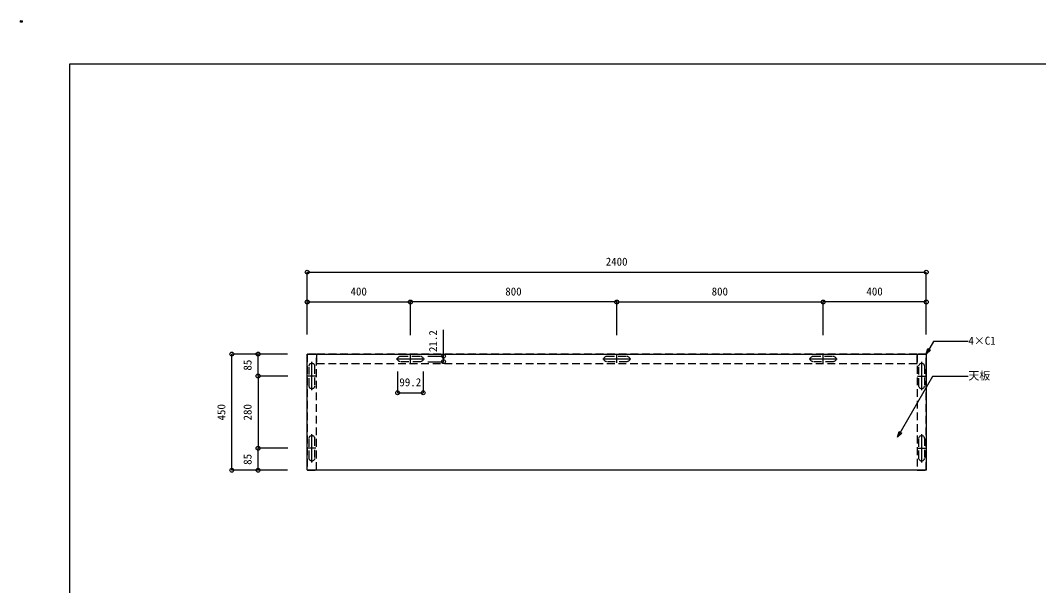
# Model space of a CAD drawing. Units: millimetres, scale not verified. Extents: x -3154 to 3154, y -2231 to 2231.
# Drawn here: x -3154 to 794, y 42 to 2231 of the extents above; entities that cross this region are included whole.
import ezdxf
from ezdxf.enums import TextEntityAlignment as Align

# ---------------------------------------------------------------- set-up
doc = ezdxf.new("R2010")
doc.units = ezdxf.units.MM
doc.header["$LTSCALE"] = 15
doc.header["$PDMODE"] = 32
doc.header["$PDSIZE"] = 7.5
doc.linetypes.add('DASHED2', pattern=[3, 2, -1])
for name, color, linetype in [('0-0', 7, 'Continuous'), ('1-0', 7, 'DASHED2'), ('2-0', 4, 'Continuous'), ('3-0', 7, 'Continuous')]:
    doc.layers.add(name, color=color, linetype=linetype)
doc.styles.add('ＭＳ ゴシック', font='')
doc.styles.get('ＭＳ ゴシック').set_extended_font_data('MS Gothic')

msp = doc.modelspace()

# ---------------------------------------------------------------- linework, layer by layer
at = {"layer": '0-0', "color": 2}
for p, q in [((-2962.5, -2062.5), (-2962.5, 2062.5)), ((-2962.5, 2062.5), (2962.5, 2062.5))]:
    msp.add_line(p, q, dxfattribs=at)
at = {"layer": '0-0'}
msp.add_point((-3150, 2227.5), dxfattribs=at)
at = {"layer": '1-0', "color": 3, "linetype": 'Continuous'}
for p, q in [((-2023.61, 799.27), (-2023.61, 908.47)), ((-1696.21, 919.87), (-1587.01, 919.87)), ((-1641.61, 904.27), (-1641.61, 935.47)), ((-896.21, 919.87), (-787.01, 919.87)), ((-841.61, 904.27), (-841.61, 935.47)), ((-96.21, 919.87), (12.99, 919.87)), ((-41.61, 904.27), (-41.61, 935.47)), ((340.39, 908.47), (340.39, 799.27)), ((-2008.01, 853.87), (-2039.21, 853.87)), ((324.79, 853.87), (355.99, 853.87)), ((-2023.61, 519.27), (-2023.61, 628.47)), ((340.39, 628.47), (340.39, 519.27)), ((-2008.01, 573.87), (-2039.21, 573.87)), ((324.79, 573.87), (355.99, 573.87))]:
    msp.add_line(p, q, dxfattribs=at)
at = {"layer": '1-0'}
for p, q in [((-1680.61, 930.47), (-1602.61, 930.47)), ((-1602.61, 909.27), (-1680.61, 909.27)), ((-880.61, 930.47), (-802.61, 930.47)), ((-802.61, 909.27), (-880.61, 909.27)), ((-80.61, 930.47), (-2.61, 930.47)), ((-2.61, 909.27), (-80.61, 909.27)), ((-2034.21, 814.87), (-2034.21, 892.87)), ((-2013.01, 892.87), (-2013.01, 814.87)), ((329.79, 814.87), (329.79, 892.87)), ((350.99, 892.87), (350.99, 814.87)), ((-2034.21, 534.87), (-2034.21, 612.87)), ((-2013.01, 612.87), (-2013.01, 534.87)), ((329.79, 534.87), (329.79, 612.87)), ((350.99, 612.87), (350.99, 534.87))]:
    msp.add_line(p, q, dxfattribs=at)
at = {"layer": '1-0', "linetype": 'Continuous'}
for points in [[(-2040.61, 938.87), (-2041.61, 937.87), (-2040.61, 938.87)], [(-2040.61, 938.87), (357.39, 938.87), (358.39, 937.87), (358.39, 489.87), (357.39, 488.87), (-2040.61, 488.87), (-2041.61, 489.87), (-2041.61, 937.87)], [(-1680.61, 909.27), (-1682.68, 909.48), (-1684.66, 910.08), (-1686.5, 911.06), (-1688.1, 912.38), (-1689.42, 913.98), (-1690.4, 915.82), (-1691, 917.8), (-1691, 921.94), (-1690.4, 923.93), (-1689.42, 925.76), (-1688.1, 927.37), (-1686.5, 928.69), (-1684.66, 929.67), (-1682.68, 930.27), (-1680.61, 930.47)], [(-1602.61, 930.47), (-1600.54, 930.27), (-1598.55, 929.67), (-1596.72, 928.69), (-1595.11, 927.37), (-1593.79, 925.76), (-1592.81, 923.93), (-1592.21, 921.94), (-1592.21, 917.8), (-1592.81, 915.82), (-1593.79, 913.98), (-1595.11, 912.38), (-1596.72, 911.06), (-1598.55, 910.08), (-1600.54, 909.48), (-1602.61, 909.27)], [(-880.61, 909.27), (-882.68, 909.48), (-884.66, 910.08), (-886.5, 911.06), (-888.1, 912.38), (-889.42, 913.98), (-890.4, 915.82), (-891, 917.8), (-891, 921.94), (-890.4, 923.93), (-889.42, 925.76), (-888.1, 927.37), (-886.5, 928.69), (-884.66, 929.67), (-882.68, 930.27), (-880.61, 930.47)], [(-802.61, 930.47), (-800.54, 930.27), (-798.55, 929.67), (-796.72, 928.69), (-795.11, 927.37), (-793.79, 925.76), (-792.81, 923.93), (-792.21, 921.94), (-792.21, 917.8), (-792.81, 915.82), (-793.79, 913.98), (-795.11, 912.38), (-796.72, 911.06), (-798.55, 910.08), (-800.54, 909.48), (-802.61, 909.27)], [(-80.61, 909.27), (-82.68, 909.48), (-84.66, 910.08), (-86.5, 911.06), (-88.1, 912.38), (-89.42, 913.98), (-90.4, 915.82), (-91, 917.8), (-91, 921.94), (-90.4, 923.93), (-89.42, 925.76), (-88.1, 927.37), (-86.5, 928.69), (-84.66, 929.67), (-82.68, 930.27), (-80.61, 930.47)], [(-2.61, 930.47), (-0.54, 930.27), (1.45, 929.67), (3.28, 928.69), (4.89, 927.37), (6.21, 925.76), (7.19, 923.93), (7.79, 921.94), (7.79, 917.8), (7.19, 915.82), (6.21, 913.98), (4.89, 912.38), (3.28, 911.06), (1.45, 910.08), (-0.54, 909.48), (-2.61, 909.27)], [(-2034.21, 892.87), (-2034, 894.94), (-2033.4, 896.93), (-2032.42, 898.76), (-2031.1, 900.37), (-2029.5, 901.69), (-2027.66, 902.67), (-2025.68, 903.27), (-2021.54, 903.27), (-2019.55, 902.67), (-2017.72, 901.69), (-2016.11, 900.37), (-2014.79, 898.76), (-2013.81, 896.93), (-2013.21, 894.94), (-2013.01, 892.87)], [(329.79, 892.87), (330, 894.94), (330.6, 896.93), (331.58, 898.76), (332.9, 900.37), (334.5, 901.69), (336.34, 902.67), (338.32, 903.27), (342.46, 903.27), (344.45, 902.67), (346.28, 901.69), (347.89, 900.37), (349.21, 898.76), (350.19, 896.93), (350.79, 894.94), (350.99, 892.87)], [(-2013.01, 814.87), (-2013.21, 812.8), (-2013.81, 810.82), (-2014.79, 808.98), (-2016.11, 807.38), (-2017.72, 806.06), (-2019.55, 805.08), (-2021.54, 804.48), (-2025.68, 804.48), (-2027.66, 805.08), (-2029.5, 806.06), (-2031.1, 807.38), (-2032.42, 808.98), (-2033.4, 810.82), (-2034, 812.8), (-2034.21, 814.87)], [(350.99, 814.87), (350.79, 812.8), (350.19, 810.82), (349.21, 808.98), (347.89, 807.38), (346.28, 806.06), (344.45, 805.08), (342.46, 804.48), (338.32, 804.48), (336.34, 805.08), (334.5, 806.06), (332.9, 807.38), (331.58, 808.98), (330.6, 810.82), (330, 812.8), (329.79, 814.87)], [(-2034.21, 612.87), (-2034, 614.94), (-2033.4, 616.93), (-2032.42, 618.76), (-2031.1, 620.37), (-2029.5, 621.69), (-2027.66, 622.67), (-2025.68, 623.27), (-2021.54, 623.27), (-2019.55, 622.67), (-2017.72, 621.69), (-2016.11, 620.37), (-2014.79, 618.76), (-2013.81, 616.93), (-2013.21, 614.94), (-2013.01, 612.87)], [(329.79, 612.87), (330, 614.94), (330.6, 616.93), (331.58, 618.76), (332.9, 620.37), (334.5, 621.69), (336.34, 622.67), (338.32, 623.27), (342.46, 623.27), (344.45, 622.67), (346.28, 621.69), (347.89, 620.37), (349.21, 618.76), (350.19, 616.93), (350.79, 614.94), (350.99, 612.87)], [(-2013.01, 534.87), (-2013.21, 532.8), (-2013.81, 530.82), (-2014.79, 528.98), (-2016.11, 527.38), (-2017.72, 526.06), (-2019.55, 525.08), (-2021.54, 524.48), (-2025.68, 524.48), (-2027.66, 525.08), (-2029.5, 526.06), (-2031.1, 527.38), (-2032.42, 528.98), (-2033.4, 530.82), (-2034, 532.8), (-2034.21, 534.87)], [(350.99, 534.87), (350.79, 532.8), (350.19, 530.82), (349.21, 528.98), (347.89, 527.38), (346.28, 526.06), (344.45, 525.08), (342.46, 524.48), (338.32, 524.48), (336.34, 525.08), (334.5, 526.06), (332.9, 527.38), (331.58, 528.98), (330.6, 530.82), (330, 532.8), (329.79, 534.87)]]:
    msp.add_lwpolyline(points, dxfattribs=at)
at = {"layer": '1-0'}
for points in [[(-2041.61, 489.87), (-2040.61, 488.87), (-2006.61, 488.87), (-2005.61, 489.87), (-2005.61, 937.87), (-2006.61, 938.87), (-2040.61, 938.87), (-2041.61, 937.87)], [(-2004.61, 937.87), (-2005.61, 936.87), (-2005.61, 902.87), (-2004.61, 901.87), (321.39, 901.87), (322.39, 902.87), (322.39, 936.87), (321.39, 937.87)], [(322.39, 489.87), (323.39, 488.87), (357.39, 488.87), (358.39, 489.87), (358.39, 937.87), (357.39, 938.87), (323.39, 938.87), (322.39, 937.87)]]:
    msp.add_lwpolyline(points, close=True, dxfattribs=at)
at = {"layer": '2-0'}
for p, q in [((-2041.61, 1015.07), (-2041.61, 1256.1)), ((-2041.61, 1256.1), (358.39, 1256.1)), ((358.39, 1015.07), (358.39, 1256.1)), ((-2041.61, 1015.07), (-2041.61, 1140.5)), ((-2041.61, 1140.5), (-1641.61, 1140.5)), ((-1641.61, 1012.67), (-1641.61, 1140.5)), ((-1641.61, 1012.67), (-1641.61, 1140.5)), ((-841.61, 1140.5), (-1641.61, 1140.5)), ((-841.61, 1012.67), (-841.61, 1140.5)), ((-841.61, 1012.67), (-841.61, 1140.5)), ((-841.61, 1140.5), (-41.61, 1140.5)), ((-41.61, 1012.67), (-41.61, 1140.5)), ((358.39, 1140.5), (-41.61, 1140.5)), ((-41.61, 1012.67), (-41.61, 1140.5)), ((358.39, 1015.07), (358.39, 1140.5)), ((-1513.35, 909.27), (-1513.35, 1032.26)), ((-2117.8, 938.87), (-2333.95, 938.87)), ((-2333.95, 488.87), (-2333.95, 938.87)), ((-2117.8, 938.87), (-2232.34, 938.87)), ((-2232.34, 853.87), (-2232.34, 938.87)), ((-1573.84, 930.47), (-1513.35, 930.47)), ((-1573.84, 909.27), (-1513.35, 909.27)), ((-1513.35, 909.27), (-1513.35, 930.47)), ((-1691.21, 871.03), (-1691.21, 788.93)), ((-1592.01, 871.03), (-1592.01, 788.93)), ((-2116.4, 853.87), (-2232.34, 853.87)), ((-2232.34, 853.87), (-2232.34, 573.87)), ((-2116.4, 853.87), (-2232.34, 853.87)), ((-1691.21, 788.93), (-1592.01, 788.93)), ((-2116.4, 573.87), (-2232.34, 573.87)), ((-2232.34, 488.87), (-2232.34, 573.87)), ((-2116.4, 573.87), (-2232.34, 573.87)), ((-2117.8, 488.87), (-2333.95, 488.87)), ((-2117.8, 488.87), (-2232.34, 488.87))]:
    msp.add_line(p, q, dxfattribs=at)
for centre in [(-2041.61, 1256.1), (358.39, 1256.1), (-2041.61, 1140.5), (-1641.61, 1140.5), (-1641.61, 1140.5), (-841.61, 1140.5), (-841.61, 1140.5), (-41.61, 1140.5), (-41.61, 1140.5), (358.39, 1140.5), (-2333.95, 938.87), (-2232.34, 938.87), (-1513.35, 930.47), (-1513.35, 909.27), (-2232.34, 853.87), (-2232.34, 853.87), (-1691.21, 788.93), (-1592.01, 788.93), (-2232.34, 573.87), (-2232.34, 573.87), (-2333.95, 488.87), (-2232.34, 488.87)]:
    msp.add_circle(centre, 7.5, dxfattribs=at)
at = {"layer": '3-0', "color": 3}
for points in [[(520.5, 986.9), (386.7, 986.9), (358.39, 937.87)], [(520.5, 851.48), (383.09, 851.48), (247.39, 616.43)]]:
    msp.add_lwpolyline(points, dxfattribs=at)
for points in [[(374.87, 954.35), (358.39, 937.87), (364.42, 960.38)], [(263.86, 632.91), (247.39, 616.43), (253.42, 638.95)]]:
    msp.add_lwpolyline(points, close=True, dxfattribs=at)

# ---------------------------------------------------------------- texts
at = {"layer": '2-0', "style": 'ＭＳ ゴシック'}
for s, p in [('2400', (-884.36, 1271.98)), ('400', (-1873.78, 1156.38)), ('800', (-1273.78, 1156.38)), ('800', (-473.78, 1156.38)), ('400', (126.22, 1156.38)), ('99.2', (-1684.36, 804.8))]:
    msp.add_text(s, height=31.04, dxfattribs=at).set_placement(p, align=Align.BOTTOM_LEFT)
for s, p in [('21.2', (-1529.22, 946.74)), ('85', (-2248.21, 874.78)), ('450', (-2349.82, 681.7)), ('280', (-2248.21, 681.7)), ('85', (-2248.21, 509.78))]:
    msp.add_text(s, height=31.04, rotation=90, dxfattribs=at).set_placement(p, align=Align.BOTTOM_LEFT)

# ---------------------------------------------------------------- next in the draw order: wipeouts: each hides what was drawn before it
for points in [[(632.18, 1008.06), (632.18, 965.73), (521.69, 965.73), (521.69, 1008.06)], [(611.02, 872.64), (611.02, 830.31), (521.69, 830.31), (521.69, 872.64)]]:
    msp.add_wipeout(points)

# ---------------------------------------------------------------- next in the draw order: texts
at = {"layer": '3-0', "style": 'ＭＳ ゴシック'}
for s, p in [('4×C1', (521.69, 965.73)), ('天板', (521.69, 830.31))]:
    msp.add_text(s, height=31.04, dxfattribs=at).set_placement(p, align=Align.BOTTOM_LEFT)

doc.saveas('drawing.dxf')
